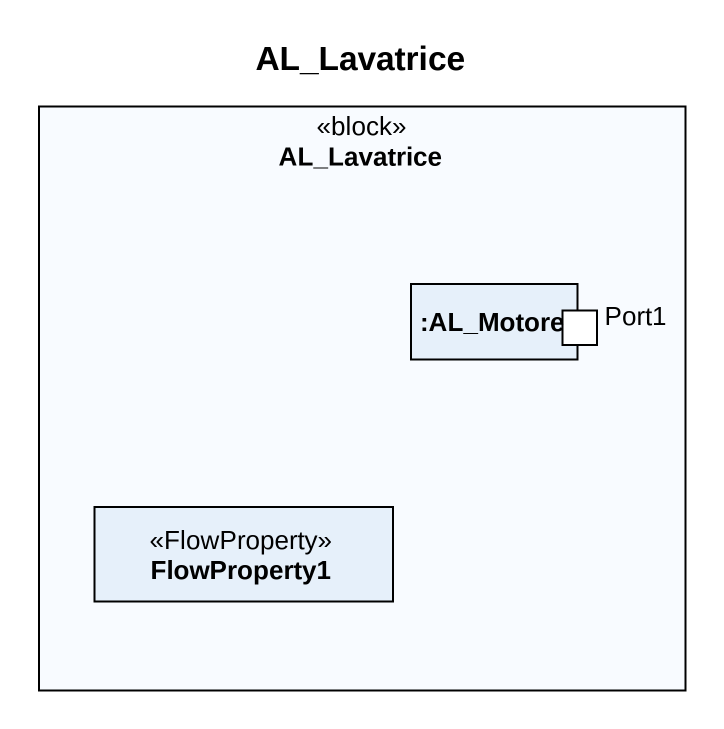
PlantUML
@startuml
title AL_Lavatrice
rectangle AL_Lavatrice <<block>> {
  rectangle ":AL_Motore" as AL_Motore {
    port Port1
  }
  rectangle FlowProperty1 <<FlowProperty>>
}
@enduml
